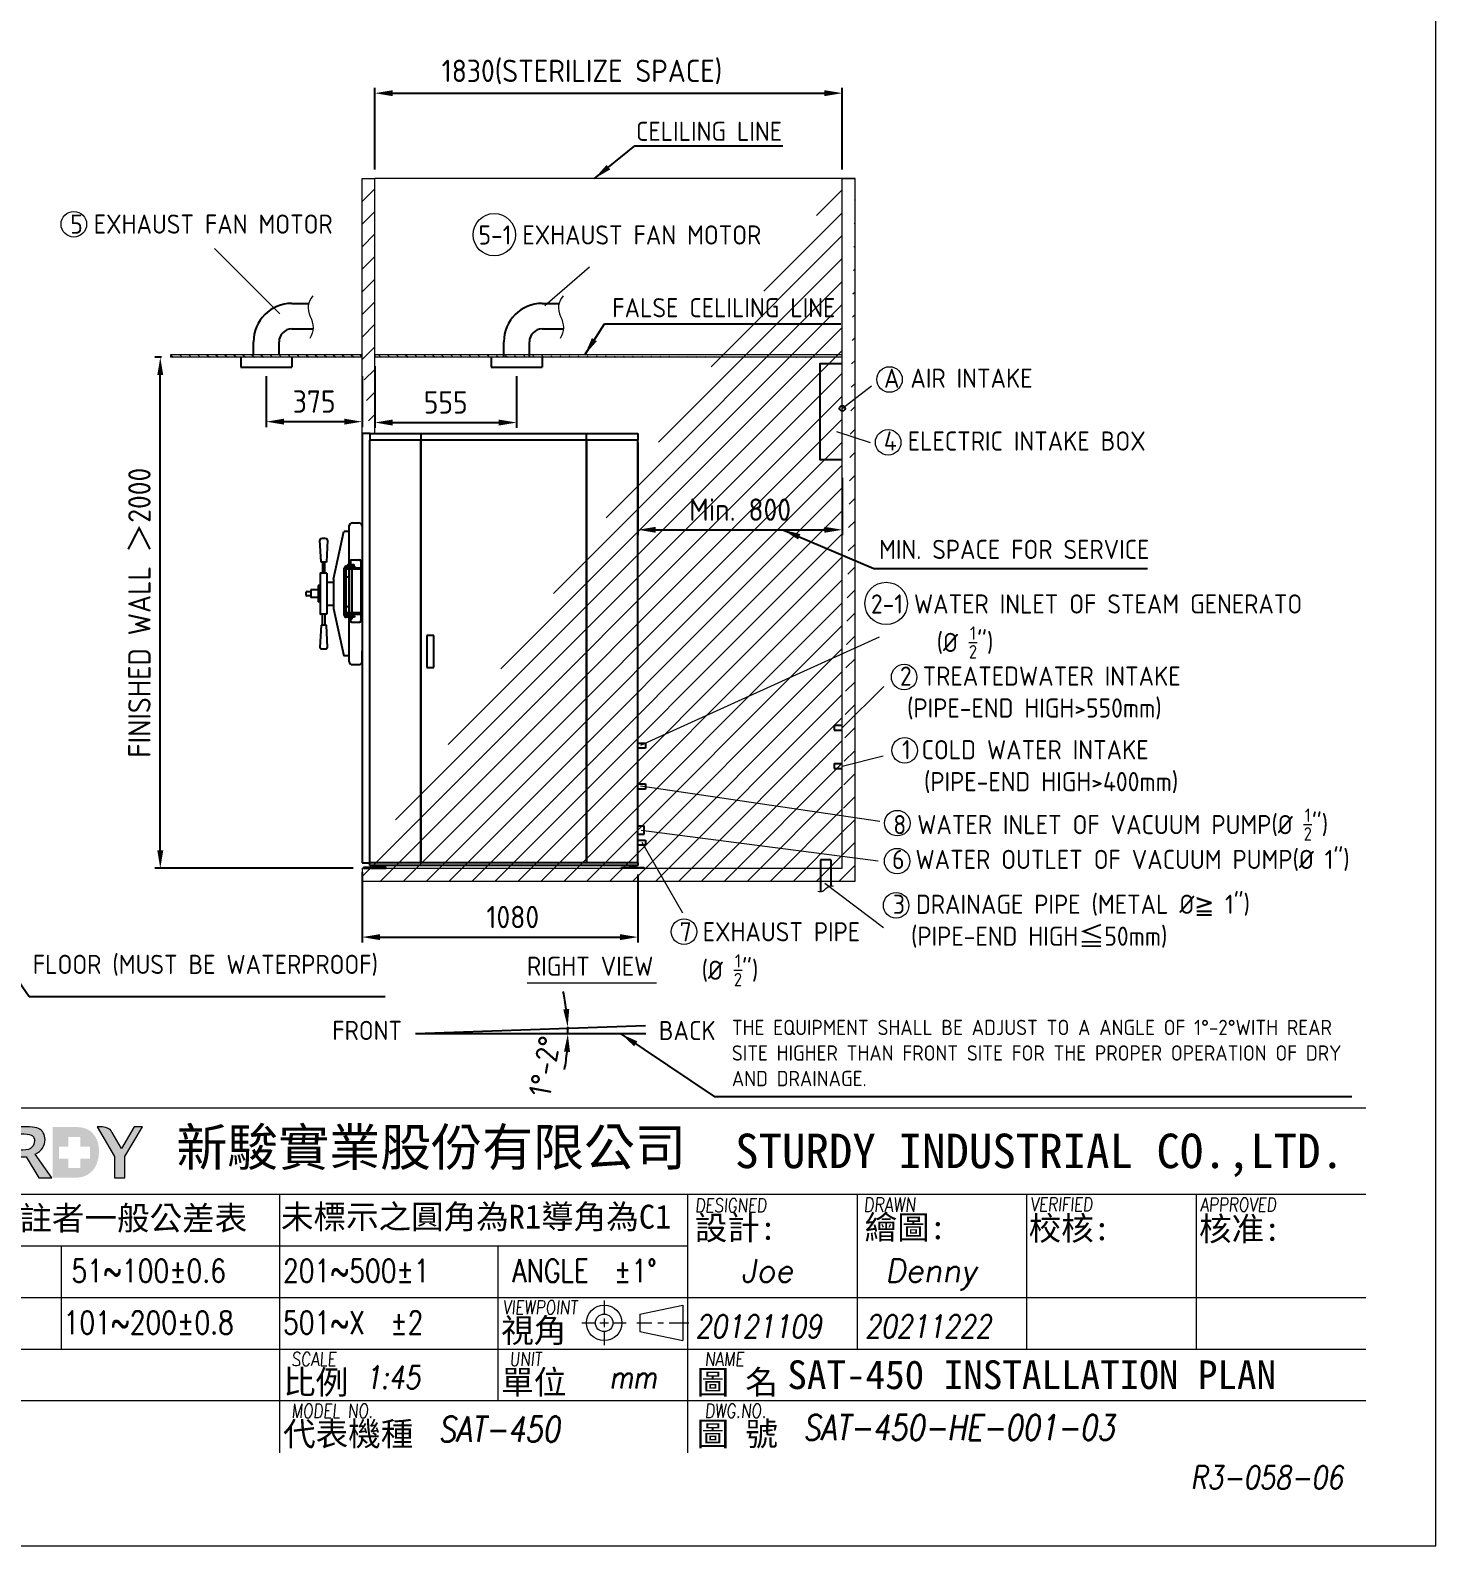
# Model space of a CAD drawing. Header units: millimetres. Extents: x -406921 to 28650, y -22195 to 19200.
# Drawn here: x 23148 to 28650, y 60 to 5991 of the extents above; entities that cross this region are included whole.
import ezdxf

# ---------------------------------------------------------------- set-up
doc = ezdxf.new("R2010")
doc.units = ezdxf.units.MM
doc.header["$MEASUREMENT"] = 0
doc.linetypes.add('HIDDEN', pattern=[9.525, 6.35, -3.175])
doc.layers.get('0').update_dxf_attribs({"lineweight": 25})
for name, color, linetype, lineweight in [('D', 3, 'Continuous', 13), ('F', 7, 'Continuous', 15), ('H', 2, 'HIDDEN', 15), ('S', 4, 'Continuous', 15), ('T', 4, 'Continuous', 15)]:
    doc.layers.add(name, color=color, linetype=linetype, lineweight=lineweight)
doc.styles.get("Standard").update_dxf_attribs({"font": 'KAIU.TTF'})
doc.styles.add('STU25', font='isocp2.shx')
doc.styles.add('Text', font='romans.shx', dxfattribs={"width": 0.8, "oblique": 10})
doc.dimstyles.new('STU25', dxfattribs={"dimscale": 35, "dimtxt": 2.5, "dimasz": 2, "dimexe": 0.6, "dimexo": 1, "dimgap": 1, "dimtad": 1, "dimdsep": 46, "dimtxsty": 'STU25', "dimcen": 2, "dimazin": 2, "dimtfac": 1, "dimtmove": 0, "dimatfit": 3, "dimfxl": 0, "dimtolj": 1, "dimtzin": 0, "dimarcsym": 0})
doc.dimstyles.new('STU25$7', dxfattribs={"dimscale": 35, "dimtxt": 2.5, "dimasz": 2, "dimexe": 1.25, "dimexo": 0.625, "dimgap": 1, "dimtad": 0, "dimdec": 4, "dimdsep": 46, "dimtxsty": 'STU25', "dimcen": 2.5, "dimazin": 2, "dimtfac": 1, "dimtdec": 4, "dimtmove": 0, "dimatfit": 3, "dimfxl": 0, "dimtolj": 1, "dimtzin": 0, "dimarcsym": 0})
pattern_1 = [(135, (239086.232, 23031.159), (-17.6776695, -17.6776695), [])]

# ---------------------------------------------------------------- blocks, each defined once
blk = doc.blocks.new('*D1')
at = {"layer": 'D', "color": 0, "linetype": 'Continuous', "lineweight": -2}
for p, q in [((24496.6, 4676.3), (24496.6, 4434.8)), ((25051.6, 4637.2), (25051.6, 4434.8)), ((24566.6, 4455.8), (24981.6, 4455.8))]:
    blk.add_line(p, q, dxfattribs=at)
at = {"layer": 'D', "color": 0}
for points in [[(24566.6, 4467.5), (24566.6, 4444.1), (24496.6, 4455.8)], [(24981.6, 4444.1), (24981.6, 4467.5), (25051.6, 4455.8)]]:
    blk.add_solid(points, dxfattribs=at)
at = {"layer": 'Defpoints', "color": 0}
for p in [(24496.6, 4711.3), (25051.6, 4672.2), (25051.6, 4455.8)]:
    blk.add_point(p, dxfattribs=at)
at = {"layer": 'D', "color": 0, "insert": (24774.1, 4534.6), "char_height": 87.5, "attachment_point": 5, "style": 'STU25'}
blk.add_mtext('\\A1;555', dxfattribs=at)
blk = doc.blocks.new('*D3')
at = {"layer": 'D', "color": 0, "lineweight": -2}
for p, q in [((23661.6, 4711.3), (23635.7, 4711.3)), ((23656.7, 2781.3), (23656.7, 4641.3)), ((24411.6, 2711.3), (23635.7, 2711.3))]:
    blk.add_line(p, q, dxfattribs=at)
at = {"layer": 'D', "color": 0}
for points in [[(23668.3, 4641.3), (23645, 4641.3), (23656.7, 4711.3)], [(23645, 2781.3), (23668.3, 2781.3), (23656.7, 2711.3)]]:
    blk.add_solid(points, dxfattribs=at)
at = {"layer": 'Defpoints', "color": 0}
for p in [(23656.7, 4711.3), (23696.6, 4711.3), (24446.6, 2711.3)]:
    blk.add_point(p, dxfattribs=at)
at = {"layer": 'D', "color": 0, "insert": (23575.7, 3711.3), "char_height": 87.5, "attachment_point": 5, "rotation": 90, "style": 'STU25'}
blk.add_mtext('\\A1;FINISHED WALL {\\f新細明體|b0|i0|c136|p16;＞}2000', dxfattribs=at)
blk = doc.blocks.new('*D7')
at = {"layer": 'D', "color": 0, "lineweight": -2}
for p, q in [((25526.6, 4377.3), (25526.6, 4015.1)), ((26326.6, 4239.8), (26326.6, 4015.1)), ((25596.6, 4036.1), (26256.6, 4036.1))]:
    blk.add_line(p, q, dxfattribs=at)
at = {"layer": 'D', "color": 0}
for points in [[(25596.6, 4047.8), (25596.6, 4024.4), (25526.6, 4036.1)], [(26256.6, 4024.4), (26256.6, 4047.8), (26326.6, 4036.1)]]:
    blk.add_solid(points, dxfattribs=at)
at = {"layer": 'Defpoints', "color": 0}
for p in [(25526.6, 4412.3), (26326.6, 4274.8), (26326.6, 4036.1)]:
    blk.add_point(p, dxfattribs=at)
at = {"layer": 'D', "color": 0, "insert": (25926.6, 4114.9), "char_height": 87.5, "attachment_point": 5, "style": 'STU25'}
blk.add_mtext('\\A1;{\\Fisocp2.shx;Min. 800}', dxfattribs=at)
blk = doc.blocks.new('*D8')
at = {"layer": 'D', "color": 0, "lineweight": -2}
for p, q in [((24496.6, 5446.3), (24496.6, 5766)), ((26326.6, 5446.3), (26326.6, 5766)), ((24566.6, 5745), (26256.6, 5745))]:
    blk.add_line(p, q, dxfattribs=at)
at = {"layer": 'D', "color": 0}
for points in [[(24566.6, 5756.7), (24566.6, 5733.3), (24496.6, 5745)], [(26256.6, 5733.3), (26256.6, 5756.7), (26326.6, 5745)]]:
    blk.add_solid(points, dxfattribs=at)
at = {"layer": 'Defpoints', "color": 0}
for p in [(26326.6, 5745), (24496.6, 5411.3), (26326.6, 5411.3)]:
    blk.add_point(p, dxfattribs=at)
at = {"layer": 'D', "color": 0, "insert": (25307.3, 5828.1), "char_height": 87.5, "attachment_point": 5, "style": 'STU25'}
blk.add_mtext('\\A1;1830(STERILIZE SPACE)', dxfattribs=at)
blk = doc.blocks.new('*D11')
at = {"layer": 'D', "color": 0, "lineweight": -2}
for p, q in [((24446.6, 2696.3), (24446.6, 2420.7)), ((25526.6, 2687.3), (25526.6, 2420.7)), ((24516.6, 2441.7), (25456.6, 2441.7))]:
    blk.add_line(p, q, dxfattribs=at)
at = {"layer": 'D', "color": 0}
for points in [[(24516.6, 2453.3), (24516.6, 2430), (24446.6, 2441.7)], [(25456.6, 2430), (25456.6, 2453.3), (25526.6, 2441.7)]]:
    blk.add_solid(points, dxfattribs=at)
at = {"layer": 'Defpoints', "color": 0}
for p in [(24446.6, 2731.3), (25526.6, 2722.3), (25526.6, 2441.7)]:
    blk.add_point(p, dxfattribs=at)
at = {"layer": 'D', "color": 0, "insert": (25036.6, 2520.4), "char_height": 87.5, "attachment_point": 5, "style": 'STU25'}
blk.add_mtext('\\A1;1080', dxfattribs=at)
blk = doc.blocks.new('*D14')
at = {"layer": 'D', "color": 0, "linetype": 'Continuous', "lineweight": -2}
for p, q in [((24071.6, 4637.2), (24071.6, 4438.3)), ((24446.6, 4637.2), (24446.6, 4438.3)), ((24141.6, 4459.3), (24376.6, 4459.3))]:
    blk.add_line(p, q, dxfattribs=at)
at = {"layer": 'D', "color": 0}
for points in [[(24141.6, 4471), (24141.6, 4447.6), (24071.6, 4459.3)], [(24376.6, 4447.6), (24376.6, 4471), (24446.6, 4459.3)]]:
    blk.add_solid(points, dxfattribs=at)
at = {"layer": 'Defpoints', "color": 0}
for p in [(24071.6, 4672.2), (24446.6, 4672.2), (24446.6, 4459.3)]:
    blk.add_point(p, dxfattribs=at)
at = {"layer": 'D', "color": 0, "insert": (24259.1, 4538), "char_height": 87.5, "attachment_point": 5, "style": 'STU25'}
blk.add_mtext('\\A1;375', dxfattribs=at)
blk = doc.blocks.new('*D18')
at = {"layer": 'D', "color": 0, "linetype": 'Continuous', "lineweight": -2}
for start, end in [(7.18063, 12.36126), (0, 2), (349.63874, 354.81937)]:
    blk.add_arc((24477.7, 2062.9), 774.4, start, end, dxfattribs=at)
at = {"layer": 'D', "color": 0}
for points in [[(25234.4, 2158.8), (25257.6, 2160.6), (25251.6, 2089.9)], [(25260.6, 1992.4), (25237.3, 1993.5), (25252.1, 2062.9)]]:
    blk.add_solid(points, dxfattribs=at)
at = {"layer": 'Defpoints', "color": 0}
for p in [(25251.9, 2080.9), (25378.1, 2094.3), (24477.7, 2062.9), (24477.7, 2062.9), (25378.7, 2062.9)]:
    blk.add_point(p, dxfattribs=at)
at = {"layer": 'D', "color": 0, "insert": (25161.7, 1936.4), "char_height": 87.5, "attachment_point": 5, "rotation": 79.52599, "style": 'STU25'}
blk.add_mtext('1%%D-2%%D', dxfattribs=at)
blk = doc.blocks.new('新駿LOGO')
at = {"layer": 'F'}
h = blk.add_hatch(color=256, dxfattribs=at)
edge = h.paths.add_edge_path()
edge.add_spline(control_points=[(-518.54, -443.62), (-518.54, -443.62), (-518.54, -439.2), (-518.54, -439.2), (-518.54, -439.2), (-516.88, -439.2), (-516.88, -439.2), (-516.55, -439.2), (-516.29, -439.25), (-516.11, -439.33), (-515.93, -439.41), (-515.79, -439.54), (-515.69, -439.72), (-515.59, -439.89), (-515.54, -440.08), (-515.54, -440.3), (-515.54, -440.56), (-515.61, -440.8), (-515.76, -441.03), (-515.91, -441.26), (-516.12, -441.44), (-516.39, -441.56), (-516.39, -441.56), (-514.95, -443.62), (-514.95, -443.62), (-514.95, -443.62), (-516.07, -443.62), (-516.07, -443.62), (-516.07, -443.62), (-517.17, -441.81), (-517.17, -441.81), (-517.17, -441.81), (-517.67, -441.81), (-517.67, -441.81), (-517.67, -441.81), (-517.67, -443.62), (-517.67, -443.62), (-517.67, -443.62), (-518.54, -443.62), (-518.54, -443.62)], knot_values=[0, 0, 0, 0, 1, 1, 1, 2, 2, 2, 3, 3, 3, 4, 4, 4, 5, 5, 5, 6, 6, 6, 7, 7, 7, 8, 8, 8, 9, 9, 9, 10, 10, 10, 11, 11, 11, 12, 12, 12, 13, 13, 13, 13], degree=3, periodic=1)
edge = h.paths.add_edge_path(flags=16)
edge.add_spline(control_points=[(-517.67, -441.21), (-517.67, -441.21), (-517.46, -441.21), (-517.46, -441.21), (-517.08, -441.21), (-516.82, -441.13), (-516.68, -440.96), (-516.53, -440.8), (-516.46, -440.61), (-516.46, -440.4), (-516.46, -440.22), (-516.52, -440.08), (-516.63, -439.97), (-516.75, -439.86), (-516.99, -439.81), (-517.35, -439.81), (-517.35, -439.81), (-517.67, -439.81), (-517.67, -439.81), (-517.67, -439.81), (-517.67, -441.21), (-517.67, -441.21)], knot_values=[0, 0, 0, 0, 1, 1, 1, 2, 2, 2, 3, 3, 3, 4, 4, 4, 5, 5, 5, 6, 6, 6, 7, 7, 7, 7], degree=3, periodic=1)
h = blk.add_hatch(color=256, dxfattribs=at)
edge = h.paths.add_edge_path()
edge.add_spline(control_points=[(-514.87, -443.62), (-514.87, -443.62), (-513.05, -443.62), (-513.05, -443.62)], knot_values=[-9, -9, -9, -9, -8, -8, -8, -8], degree=3, periodic=0)
edge.add_spline(control_points=[(-513.05, -443.62), (-512.51, -443.62), (-512.09, -443.52), (-511.79, -443.32)], knot_values=[-8, -8, -8, -8, -7, -7, -7, -7], degree=3, periodic=0)
edge.add_spline(control_points=[(-511.79, -443.32), (-511.48, -443.12), (-511.25, -442.85), (-511.09, -442.5)], knot_values=[-7, -7, -7, -7, -6, -6, -6, -6], degree=3, periodic=0)
edge.add_spline(control_points=[(-511.09, -442.5), (-510.93, -442.15), (-510.85, -441.76), (-510.85, -441.32)], knot_values=[-6, -6, -6, -6, -5, -5, -5, -5], degree=3, periodic=0)
edge.add_spline(control_points=[(-510.85, -441.32), (-510.85, -440.87), (-510.93, -440.49), (-511.1, -440.17)], knot_values=[-5, -5, -5, -5, -4, -4, -4, -4], degree=3, periodic=0)
edge.add_spline(control_points=[(-511.1, -440.17), (-511.27, -439.85), (-511.49, -439.61), (-511.78, -439.45)], knot_values=[-4, -4, -4, -4, -3, -3, -3, -3], degree=3, periodic=0)
edge.add_spline(control_points=[(-511.78, -439.45), (-512.06, -439.29), (-512.46, -439.2), (-512.97, -439.2)], knot_values=[-3, -3, -3, -3, -2, -2, -2, -2], degree=3, periodic=0)
edge.add_spline(control_points=[(-512.97, -439.2), (-512.97, -439.2), (-514.87, -439.2), (-514.87, -439.2)], knot_values=[-2, -2, -2, -2, -1, -1, -1, -1], degree=3, periodic=0)
edge.add_spline(control_points=[(-514.87, -439.2), (-514.87, -439.2), (-514.87, -443.62), (-514.87, -443.62)], knot_values=[-1, -1, -1, -1, 0, 0, 0, 0], degree=3, periodic=0)
h.paths.add_polyline_path([(-514.34, -441.95), (-514.34, -440.92), (-513.51, -440.92), (-513.51, -440.07), (-512.48, -440.07), (-512.48, -440.92), (-511.64, -440.92), (-511.64, -441.95), (-512.48, -441.95), (-512.48, -442.77), (-513.51, -442.77), (-513.51, -441.95)], flags=16)
h = blk.add_hatch(color=256, dxfattribs=at)
edge = h.paths.add_edge_path()
edge.add_spline(control_points=[(-509.51, -443.62), (-509.51, -443.62), (-509.51, -441.77), (-509.51, -441.77), (-509.51, -441.77), (-511, -439.2), (-511, -439.2), (-511, -439.2), (-510.64, -439.2), (-510.64, -439.2), (-510.64, -439.2), (-510.3, -439.19), (-510.04, -439.32), (-509.79, -439.45), (-509.71, -439.68), (-509.71, -439.68), (-509.71, -439.68), (-508.9, -441.07), (-508.9, -441.07), (-508.9, -441.07), (-507.78, -439.2), (-507.78, -439.2), (-507.78, -439.2), (-507.05, -439.2), (-507.05, -439.2), (-507.05, -439.2), (-508.59, -441.77), (-508.59, -441.77), (-508.59, -441.77), (-508.59, -443.62), (-508.59, -443.62), (-508.59, -443.62), (-509.51, -443.62), (-509.51, -443.62)], knot_values=[0, 0, 0, 0, 1, 1, 1, 2, 2, 2, 3, 3, 3, 4, 4, 4, 5, 5, 5, 6, 6, 6, 7, 7, 7, 8, 8, 8, 9, 9, 9, 10, 10, 10, 11, 11, 11, 11], degree=3, periodic=1)
at = {"layer": 'F', "lineweight": 0}
for points, knots in [([(-518.54, -443.62), (-518.54, -443.62), (-518.54, -439.2), (-518.54, -439.2), (-518.54, -439.2), (-516.88, -439.2), (-516.88, -439.2), (-516.55, -439.2), (-516.29, -439.25), (-516.11, -439.33), (-515.93, -439.41), (-515.79, -439.54), (-515.69, -439.72), (-515.59, -439.89), (-515.54, -440.08), (-515.54, -440.3), (-515.54, -440.56), (-515.61, -440.8), (-515.76, -441.03), (-515.91, -441.26), (-516.12, -441.44), (-516.39, -441.56), (-516.39, -441.56), (-514.95, -443.62), (-514.95, -443.62), (-514.95, -443.62), (-516.07, -443.62), (-516.07, -443.62), (-516.07, -443.62), (-517.17, -441.81), (-517.17, -441.81), (-517.17, -441.81), (-517.67, -441.81), (-517.67, -441.81), (-517.67, -441.81), (-517.67, -443.62), (-517.67, -443.62), (-517.67, -443.62), (-518.54, -443.62), (-518.54, -443.62)], [0, 0, 0, 0, 1, 1, 1, 2, 2, 2, 3, 3, 3, 4, 4, 4, 5, 5, 5, 6, 6, 6, 7, 7, 7, 8, 8, 8, 9, 9, 9, 10, 10, 10, 11, 11, 11, 12, 12, 12, 13, 13, 13, 13]), ([(-517.67, -441.21), (-517.67, -441.21), (-517.46, -441.21), (-517.46, -441.21), (-517.08, -441.21), (-516.82, -441.13), (-516.68, -440.96), (-516.53, -440.8), (-516.46, -440.61), (-516.46, -440.4), (-516.46, -440.22), (-516.52, -440.08), (-516.63, -439.97), (-516.75, -439.86), (-516.99, -439.81), (-517.35, -439.81), (-517.35, -439.81), (-517.67, -439.81), (-517.67, -439.81), (-517.67, -439.81), (-517.67, -441.21), (-517.67, -441.21)], [0, 0, 0, 0, 1, 1, 1, 2, 2, 2, 3, 3, 3, 4, 4, 4, 5, 5, 5, 6, 6, 6, 7, 7, 7, 7]), ([(-509.51, -443.62), (-509.51, -443.62), (-509.51, -441.77), (-509.51, -441.77), (-509.51, -441.77), (-511, -439.2), (-511, -439.2), (-511, -439.2), (-510.64, -439.2), (-510.64, -439.2), (-510.64, -439.2), (-510.3, -439.19), (-510.04, -439.32), (-509.79, -439.45), (-509.71, -439.68), (-509.71, -439.68), (-509.71, -439.68), (-508.9, -441.07), (-508.9, -441.07), (-508.9, -441.07), (-507.78, -439.2), (-507.78, -439.2), (-507.78, -439.2), (-507.05, -439.2), (-507.05, -439.2), (-507.05, -439.2), (-508.59, -441.77), (-508.59, -441.77), (-508.59, -441.77), (-508.59, -443.62), (-508.59, -443.62), (-508.59, -443.62), (-509.51, -443.62), (-509.51, -443.62)], [0, 0, 0, 0, 1, 1, 1, 2, 2, 2, 3, 3, 3, 4, 4, 4, 5, 5, 5, 6, 6, 6, 7, 7, 7, 8, 8, 8, 9, 9, 9, 10, 10, 10, 11, 11, 11, 11])]:
    blk.add_open_spline(points, degree=3, knots=knots, dxfattribs=at)
at = {"attachment_point": 1, "style": 'STU25'}
for s, insert, char_height in [('{\\f標楷體|b0|i0|c136|p65;新駿實業股份有限公司}', (-504.12, -439.33), 3.25), ('{\\f標楷體|b0|i0|c136|p65;STURDY\\H0.9667x; \\H1.034x;INDUSTRIAL CO.,LTD.}', (-455.51, -439.78), 3)]:
    blk.add_mtext(s, dxfattribs=dict(at, insert=insert, char_height=char_height))
blk = doc.blocks.new('H421')
at = {"layer": 'F', "color": 7}
for p, q in [((155.91, 38.09), (286.91, 38.09)), ((211.36, 38.09), (286.91, 38.09)), ((155.91, 30.59), (286.91, 30.59)), ((192.41, 30.59), (192.41, 17.09)), ((242.66, 30.59), (242.66, 17.09)), ((257.41, 30.59), (257.41, 17.09)), ((272.16, 30.59), (272.16, 17.09)), ((155.91, 26.09), (227.91, 26.09)), ((173.41, 26.09), (173.41, 17.09)), ((211.41, 26.09), (211.41, 17.09)), ((155.91, 21.59), (286.91, 21.59)), ((214.91, 21.59), (286.91, 21.59)), ((227.91, 21.59), (286.91, 21.59)), ((155.91, 17.09), (286.91, 17.09)), ((211.41, 17.09), (211.41, 12.59)), ((227.91, 17.09), (227.91, 8.09)), ((286.91, 12.59), (155.91, 12.59))]:
    blk.add_line(p, q, dxfattribs=at)
at = {"layer": 'F'}
for p, q in [((227.91, 30.59), (227.91, 17.09)), ((192.41, 17.09), (192.41, 8.09))]:
    blk.add_line(p, q, dxfattribs=at)
at = {"layer": 'F', "color": 0}
for p, q in [((220.66, 21.32), (220.66, 20.14)), ((223.77, 20.14), (227.5, 20.92)), ((223.77, 20.14), (223.77, 18.62)), ((227.5, 20.92), (227.5, 17.84)), ((218.72, 19.38), (219.89, 19.38)), ((220.27, 19.38), (221.04, 19.38)), ((220.66, 19.77), (220.66, 19)), ((220.66, 18.62), (220.66, 17.45)), ((221.42, 19.38), (222.57, 19.38)), ((223.49, 19.38), (224.81, 19.38)), ((223.77, 18.62), (227.5, 17.84)), ((225.34, 19.38), (225.81, 19.38)), ((226.31, 19.38), (228.03, 19.38))]:
    blk.add_line(p, q, dxfattribs=at)
for radius in [1.54, 0.762]:
    blk.add_circle((220.66, 19.38), radius, dxfattribs=at)
blk.add_blockref('新駿LOGO', (687.56, 475.62))
at = {"layer": 'F', "lineweight": -3}
for s, height, p in [('未標註者一般公差表', 2.076, (164.12, 27.45)), ('未標示之圓角為R1導角為C1', 2.0757, (192.54, 27.58)), ('繪圖:', 2.076, (243.32, 26.66)), ('設計:', 2.076, (228.54, 26.61)), ('校核:', 2.076, (257.59, 26.57)), ('核准:', 2.076, (272.41, 26.52)), ('視角', 2.076, (211.71, 17.69)), ('比例', 2.076, (192.73, 13.19)), ('單位', 2.076, (211.71, 13.19)), ('圖 名', 2.076, (228.7, 13.19)), ('代表機種', 2.076, (192.73, 8.69)), ('圖 號', 2.076, (228.7, 8.69))]:
    blk.add_text(s, height=height, dxfattribs=at).set_placement(p)
at = {"layer": 'F', "color": 1, "lineweight": 15, "style": 'Text', "oblique": 5, "width": 0.8}
for s, height, p in [('DESIGNED', 1.2, (228.57, 29.01)), ('DRAWN', 1.245, (243.23, 29.03)), ('VERIFIED', 1.2, (257.72, 29.09)), ('APPROVED', 1.2, (272.5, 29.06)), ('VIEWPOINT', 1.2, (211.83, 20.13)), ('SCALE', 1.2, (193.44, 15.63)), ('UNIT', 1.2, (212.42, 15.63)), ('NAME', 1.2, (229.41, 15.63)), ('MODEL NO.', 1.2, (193.44, 11.13)), ('DWG.NO.', 1.2, (229.41, 11.13))]:
    blk.add_text(s, height=height, dxfattribs=at).set_placement(p)
at = {"layer": 'F', "lineweight": 20, "style": 'Text', "width": 0.8}
for s, p in [('51~100±0.6', (174.32, 22.91)), ('201~500±1', (192.72, 22.91)), ('ANGLE  ±1%%D', (212.68, 22.91)), ('101~200±0.8', (173.63, 18.41)), ('501~X  ±2', (192.72, 18.41))]:
    blk.add_text(s, height=2, dxfattribs=at).set_placement(p)

msp = doc.modelspace()

# ---------------------------------------------------------------- hatches: boundary and pattern name
at = {"layer": 'H', "ltscale": 5}
h = msp.add_hatch(dxfattribs=at)
h.set_pattern_fill('ANSI31', color=256, scale=20, style=0)
h.set_pattern_definition([(45, (255659.96, 22227.6), (-44.90128, 44.90128), [])])
h.paths.add_polyline_path([(26326.589, 5411.307), (26376.589, 5411.307)], flags=16)
h.paths.add_polyline_path([(26326.589, 5411.307), (26376.589, 5411.307)], flags=16)
h.paths.add_polyline_path([(26326.589, 5411.307), (26376.589, 5411.307)], flags=0)
h.paths.add_polyline_path([(26326.589, 5411.307), (26376.589, 5411.307)], flags=0)
h.paths.add_polyline_path([(26326.589, 5411.307), (26376.589, 5411.307)], flags=0)
h.paths.add_polyline_path([(26326.589, 5411.307), (26376.589, 5411.307)], flags=0)
h.paths.add_polyline_path([(26326.589, 5411.307), (26376.589, 5411.307)], flags=0)
h.paths.add_polyline_path([(26326.589, 5411.307), (26376.589, 5411.307)], flags=0)
h.paths.add_polyline_path([(26326.589, 5411.307), (26376.589, 5411.307)], flags=0)
h.paths.add_polyline_path([(26326.589, 5411.307), (26376.589, 5411.307)], flags=0)
h.paths.add_polyline_path([(26326.589, 5411.307), (26376.589, 5411.307)], flags=0)
h.paths.add_polyline_path([(26326.589, 5411.307), (26376.589, 5411.307)], flags=0)
h.paths.add_polyline_path([(26326.589, 5411.307), (26376.589, 5411.307)], flags=0)
h.paths.add_polyline_path([(26326.589, 5411.307), (26376.589, 5411.307)], flags=0)
h.paths.add_polyline_path([(26326.589, 5411.307), (26376.589, 5411.307)], flags=0)
h.paths.add_polyline_path([(26326.589, 5411.307), (26376.589, 5411.307)], flags=0)
h.paths.add_polyline_path([(26326.589, 5411.307), (26376.589, 5411.307)], flags=0)
h.paths.add_polyline_path([(26326.589, 5411.307), (26376.589, 5411.307)], flags=0)
h.paths.add_polyline_path([(26326.589, 5411.307), (26376.589, 5411.307)], flags=0)
h.paths.add_polyline_path([(26326.589, 5411.307), (26376.589, 5411.307)], flags=0)
h.paths.add_polyline_path([(26326.589, 5411.307), (26376.589, 5411.307)], flags=0)
h.paths.add_polyline_path([(26326.589, 5411.307), (26376.589, 5411.307)], flags=0)
h.paths.add_polyline_path([(26326.589, 5411.307), (26376.589, 5411.307)], flags=0)
h.paths.add_polyline_path([(26326.589, 5411.307), (26376.589, 5411.307)], flags=0)
h.paths.add_polyline_path([(26326.589, 5411.307), (26376.589, 5411.307)], flags=0)
h.paths.add_polyline_path([(26326.589, 5411.307), (26376.589, 5411.307)], flags=0)
h.paths.add_polyline_path([(26326.589, 5411.307), (26376.589, 5411.307)], flags=0)
h.paths.add_polyline_path([(26326.589, 5411.307), (26376.589, 5411.307)], flags=0)
edge = h.paths.add_edge_path()
edge.add_line((26376.589, 2661.307), (26376.589, 5411.307))
edge.add_line((26326.589, 2711.307), (26326.589, 5411.307))
edge.add_line((24446.589, 2661.307), (26376.589, 2661.307))
edge.add_line((24446.589, 2711.307), (26326.589, 2711.307))
edge.add_line((24446.589, 2711.307), (24446.589, 2661.307))
h = msp.add_hatch(dxfattribs=at)
h.set_pattern_fill('ANSI31', color=256, scale=500, style=0)
h.set_pattern_definition([(45, (239086.23, 23031.16), (-44.194174, 44.194174), [])])
h.paths.add_polyline_path([(24446.589, 5411.307), (24496.589, 5411.307), (24496.589, 4412.307), (24446.589, 4412.307)])
h.paths.add_polyline_path([(24446.589, 5411.307), (24496.589, 5411.307)], flags=16)
h.paths.add_polyline_path([(24446.589, 5411.307), (24496.589, 5411.307)], flags=16)
h.paths.add_polyline_path([(24446.589, 5411.307), (24496.589, 5411.307)], flags=0)
h.paths.add_polyline_path([(24446.589, 5411.307), (24496.589, 5411.307)], flags=0)
edge = h.paths.add_edge_path(flags=16)
edge.add_line((24446.589, 4412.307), (24476.589, 4412.307))
edge.add_line((24446.589, 4711.307), (24446.589, 4721.307))
at = {"layer": 'H'}
h = msp.add_hatch(dxfattribs=at)
h.set_pattern_fill('ANSI31', color=256, scale=200, angle=90, style=0)
h.set_pattern_definition(pattern_1)
h.paths.add_polyline_path([(24446.589, 4721.307), (23696.589, 4721.307), (23696.589, 4711.307), (24446.589, 4711.307)])
h = msp.add_hatch(dxfattribs=at)
h.set_pattern_fill('ANSI31', color=256, scale=200, angle=90, style=0)
h.set_pattern_definition(pattern_1)
h.paths.add_polyline_path([(26326.589, 4710.692), (26326.589, 4721.307)])
h.paths.add_polyline_path([(26326.589, 4710.692), (26326.589, 4721.307)], flags=16)
h.paths.add_polyline_path([(26326.589, 4710.692), (26326.589, 4721.307)], flags=0)
h.paths.add_polyline_path([(26326.589, 4710.692), (26326.589, 4721.307)], flags=0)
h.paths.add_polyline_path([(26326.589, 4710.692), (26326.589, 4721.307)], flags=0)
h.paths.add_polyline_path([(26326.589, 4710.692), (26326.589, 4721.307)], flags=0)
h.paths.add_polyline_path([(26326.589, 4710.692), (26326.589, 4721.307)], flags=0)
h.paths.add_polyline_path([(26326.589, 4710.692), (26326.589, 4721.307)], flags=0)
h.paths.add_polyline_path([(26326.589, 4710.692), (26326.589, 4721.307)], flags=0)
h.paths.add_polyline_path([(26326.589, 4710.692), (26326.589, 4721.307)], flags=0)
edge = h.paths.add_edge_path()
edge.add_line((26326.589, 4721.307), (24496.589, 4721.307))
edge.add_line((26326.589, 4711.307), (24496.589, 4711.307))
edge.add_line((24496.589, 4721.307), (24496.589, 4711.307))

# ---------------------------------------------------------------- linework, layer by layer
at = {"linetype": 'Continuous'}
for p, q in [((24171.589, 4922.055), (24237.509, 4922.055)), ((25151.589, 4922.055), (25217.509, 4922.055)), ((24171.589, 4822.055), (24254.883, 4822.055)), ((25151.589, 4822.055), (25234.883, 4822.055)), ((24021.589, 4721.307), (24021.589, 4772.055)), ((24121.589, 4721.307), (24121.589, 4772.055)), ((25001.589, 4711.307), (25001.589, 4772.055)), ((25101.589, 4711.307), (25101.589, 4772.055)), ((23971.589, 4711.307), (23971.589, 4672.164)), ((24171.589, 4711.307), (24171.589, 4672.164)), ((24951.589, 4711.307), (24951.589, 4672.164)), ((25151.589, 4711.307), (25151.589, 4672.164)), ((23971.589, 4672.164), (24171.589, 4672.164)), ((24951.589, 4672.164), (25151.589, 4672.164)), ((24286.004, 3909.045), (24281.504, 3996.045)), ((24311.504, 3996.045), (24307.004, 3909.045)), ((24307.004, 3909.045), (24286.004, 3909.045)), ((24291.754, 3909.045), (24291.754, 3865.807)), ((24301.254, 3865.807), (24301.254, 3909.045)), ((24376.589, 3701.486), (24376.589, 3885.486)), ((24382.589, 3885.486), (24382.589, 3701.486)), ((24382.589, 3884.986), (24382.589, 3884.986)), ((24382.652, 3885.986), (24386.589, 3885.986)), ((24384.589, 3893.486), (24416.589, 3893.486)), ((24416.589, 3887.486), (24384.589, 3887.486)), ((24390.977, 3900.212), (24390.074, 3899.309)), ((24390.074, 3894.389), (24390.074, 3899.309)), ((24390.074, 3894.389), (24390.977, 3893.486)), ((24390.977, 3900.212), (24414.2, 3900.212)), ((24390.977, 3893.486), (24402.589, 3893.486)), ((24396.878, 3711.486), (24396.878, 3881.486)), ((24414.2, 3893.486), (24402.589, 3893.486)), ((24408.299, 3711.486), (24408.299, 3881.486)), ((24414.2, 3900.212), (24415.104, 3899.309)), ((24415.104, 3894.389), (24414.2, 3893.486)), ((24415.104, 3894.389), (24415.104, 3899.309)), ((24416.589, 3893.486), (24416.589, 3887.486)), ((24396.626, 3850.986), (24382.589, 3850.986)), ((24291.754, 3662.57), (24291.754, 3705.807)), ((24301.254, 3705.807), (24301.254, 3662.57)), ((24382.589, 3735.986), (24396.626, 3735.986)), ((24382.589, 3700.986), (24382.589, 3700.986)), ((24396.626, 3700.986), (24382.652, 3700.986)), ((24416.589, 3699.486), (24384.589, 3699.486)), ((24416.589, 3693.486), (24384.589, 3693.486)), ((24396.878, 3699.486), (24396.878, 3705.486)), ((24397.781, 3688.091), (24397.055, 3693.486)), ((24397.781, 3688.091), (24407.396, 3688.091)), ((24407.396, 3688.091), (24408.122, 3693.486)), ((24408.299, 3699.486), (24408.299, 3705.486)), ((24416.589, 3699.486), (24416.589, 3693.486)), ((24286.004, 3662.57), (24281.504, 3575.57)), ((24307.004, 3662.57), (24286.004, 3662.57)), ((24311.504, 3575.57), (24307.004, 3662.57)), ((26294.214, 3271.307), (26326.589, 3271.307)), ((26294.214, 3271.307), (26294.214, 3251.307)), ((26294.214, 3251.307), (26326.589, 3251.307)), ((26294.214, 3121.307), (26294.214, 3101.307)), ((26294.214, 3121.307), (26326.589, 3121.307)), ((26294.214, 3101.307), (26326.589, 3101.307)), ((26281.589, 2743.682), (26241.589, 2743.682)), ((26241.589, 2743.682), (26241.589, 2620.425)), ((26281.589, 2743.682), (26281.589, 2642.258)), ((24452.089, 2714.307), (24452.089, 2711.307)), ((24541.089, 2714.307), (24452.089, 2714.307)), ((24452.089, 2711.307), (24541.089, 2711.307)), ((24483.3, 2714.307), (24486.196, 2717.204)), ((24506.981, 2722.307), (24486.196, 2722.307)), ((24486.196, 2722.307), (24486.196, 2714.307)), ((24491.392, 2722.307), (24491.392, 2714.307)), ((24496.785, 2722.307), (24496.785, 2714.307)), ((24506.981, 2714.307), (24506.981, 2722.307)), ((24509.877, 2714.307), (24506.981, 2717.204)), ((24541.089, 2711.307), (24541.089, 2714.307)), ((25462.089, 2711.307), (25462.089, 2714.307)), ((25462.089, 2714.307), (25551.089, 2714.307)), ((25551.089, 2711.307), (25462.089, 2711.307)), ((25493.3, 2714.307), (25496.196, 2717.204)), ((25496.196, 2714.307), (25496.196, 2722.307)), ((25496.196, 2722.307), (25516.981, 2722.307)), ((25506.392, 2722.307), (25506.392, 2714.307)), ((25511.785, 2722.307), (25511.785, 2714.307)), ((25516.981, 2722.307), (25516.981, 2714.307)), ((25519.877, 2714.307), (25516.981, 2717.204)), ((25551.089, 2714.307), (25551.089, 2711.307)), ((24656.128, 2064.844), (25556.579, 2096.289)), ((24656.128, 2064.844), (25557.128, 2064.844))]:
    msp.add_line(p, q, dxfattribs=at)
for p, q in [((24476.589, 4412.307), (24446.589, 4412.307)), ((24446.589, 4412.307), (24446.589, 2732.307)), ((24476.589, 4412.307), (24476.589, 4387.307)), ((24476.589, 4412.307), (25526.589, 4412.307)), ((24677.339, 4387.307), (24677.339, 4412.307)), ((25325.839, 4387.307), (25325.839, 4412.307)), ((25526.589, 4412.307), (25526.589, 4387.307)), ((24476.589, 2732.307), (24476.589, 4387.307)), ((24676.589, 4387.307), (24476.589, 4387.307)), ((24676.589, 2732.307), (24676.589, 4387.307)), ((24676.589, 4387.307), (24678.089, 4387.307)), ((24678.089, 2732.307), (24678.089, 4387.307)), ((25325.089, 4387.307), (24678.089, 4387.307)), ((25325.089, 2732.307), (25325.089, 4387.307)), ((25325.089, 4387.307), (25326.589, 4387.307)), ((25326.589, 2732.307), (25326.589, 4387.307)), ((25526.589, 4387.307), (25326.589, 4387.307)), ((25526.589, 2732.307), (25526.589, 4387.307)), ((24396.626, 3900.212), (24396.626, 4052.256)), ((24408.589, 4063.307), (24434.589, 4063.307)), ((24446.589, 4051.307), (24446.589, 4010.807)), ((24334.589, 3843.307), (24375.418, 4029.257)), ((24375.418, 4029.257), (24376.589, 4029.257)), ((24396.626, 4029.257), (24376.589, 4029.257)), ((24446.589, 4030.807), (24446.589, 3540.807)), ((24406.589, 3918.695), (24436.589, 3918.695)), ((24282.254, 3863.307), (24282.254, 3708.307)), ((24308.254, 3865.807), (24284.754, 3865.807)), ((24308.254, 3865.807), (24308.254, 3705.807)), ((24386.589, 3887.486), (24441.589, 3887.486)), ((24386.589, 3881.486), (24386.589, 3887.486)), ((24441.589, 3881.486), (24386.589, 3881.486)), ((24396.626, 3711.486), (24396.626, 3881.486)), ((24401.589, 3913.695), (24401.589, 3900.212)), ((24441.589, 3913.695), (24441.589, 3679.277)), ((24441.589, 3887.486), (24441.589, 3881.486)), ((24245.754, 3800.807), (24245.754, 3770.807)), ((24274.254, 3800.807), (24245.754, 3800.807)), ((24274.254, 3817.557), (24274.254, 3754.057)), ((24282.354, 3817.557), (24274.254, 3817.557)), ((24282.254, 3817.557), (24282.254, 3754.057)), ((24308.254, 3830.807), (24334.589, 3830.807)), ((24334.589, 3843.307), (24334.589, 3728.307)), ((24227.754, 3792.307), (24229.754, 3794.307)), ((24227.754, 3779.307), (24227.754, 3792.307)), ((24227.754, 3779.307), (24229.754, 3777.307)), ((24229.754, 3794.307), (24245.754, 3794.307)), ((24245.754, 3777.307), (24229.754, 3777.307)), ((24274.254, 3770.807), (24245.754, 3770.807)), ((24282.254, 3754.057), (24274.254, 3754.057)), ((24308.254, 3740.807), (24334.589, 3740.807)), ((24308.254, 3705.807), (24284.754, 3705.807)), ((24334.589, 3728.307), (24375.418, 3542.357)), ((24386.589, 3711.486), (24386.589, 3705.486)), ((24441.589, 3711.486), (24386.589, 3711.486)), ((24386.589, 3705.486), (24441.589, 3705.486)), ((24396.626, 3699.486), (24396.626, 3705.486)), ((24396.626, 3519.358), (24396.626, 3693.486)), ((24401.589, 3688.091), (24401.589, 3679.277)), ((24441.589, 3705.486), (24441.589, 3711.486)), ((24406.589, 3674.277), (24436.589, 3674.277)), ((24700.089, 3622.307), (24700.089, 3497.307)), ((24727.089, 3622.307), (24700.089, 3622.307)), ((24727.089, 3497.307), (24727.089, 3622.307)), ((24446.589, 3520.307), (24446.589, 3560.807)), ((24396.626, 3542.357), (24375.418, 3542.357)), ((24408.589, 3508.307), (24434.589, 3508.307)), ((24700.089, 3497.307), (24727.089, 3497.307)), ((25526.589, 3201.307), (25556.589, 3201.307)), ((25556.589, 3181.307), (25526.589, 3181.307)), ((25556.589, 3201.307), (25556.589, 3181.307)), ((25526.589, 3041.307), (25556.589, 3041.307)), ((25556.589, 3041.307), (25556.589, 3021.307)), ((25556.589, 3021.307), (25526.589, 3021.307)), ((25526.589, 2877.307), (25551.589, 2877.307)), ((25551.589, 2845.307), (25551.589, 2877.307)), ((25526.589, 2845.307), (25551.589, 2845.307)), ((25526.589, 2821.307), (25556.589, 2821.307)), ((25556.589, 2801.307), (25526.589, 2801.307)), ((25556.589, 2821.307), (25556.589, 2801.307)), ((24446.589, 2732.307), (24476.589, 2732.307)), ((24676.589, 2732.307), (24476.589, 2732.307)), ((24476.589, 2722.307), (24476.589, 2732.307)), ((25325.089, 2732.307), (24678.089, 2732.307)), ((25526.589, 2732.307), (25326.589, 2732.307)), ((25526.589, 2732.307), (25526.589, 2722.307)), ((25526.589, 2722.307), (24476.589, 2722.307))]:
    msp.add_line(p, q)
msp.add_lwpolyline([(26326.589, 4685.177), (26239.003, 4685.177), (26239.003, 4311.307), (26326.589, 4311.307)], dxfattribs=at)
msp.add_circle((26326.589, 4511.307), 10.761)
for centre, radius, start, end in [((24171.589, 4772.055), 150, 90, 180), ((25151.589, 4772.055), 150, 90, 180), ((24171.589, 4772.055), 50, 90, 180), ((25151.589, 4772.055), 50, 90, 180), ((24286.511, 3996.045), 5.007, 101.3528854, 180), ((24296.504, 3946.272), 55.773, 78.6471146, 101.3528854), ((24306.498, 3996.045), 5.007, 354.0781277, 78.6471146), ((24384.589, 3885.486), 8, 90, 180), ((24384.589, 3885.486), 2, 90, 180), ((24384.589, 3701.486), 8, 180, 270), ((24384.589, 3701.486), 2, 180, 270), ((24286.511, 3575.57), 5.007, 180, 258.6471146), ((24296.504, 3625.342), 55.773, 258.6471146, 281.3528854), ((24306.498, 3575.57), 5.007, 281.3528854, 5.9218723)]:
    msp.add_arc(centre, radius, start, end, dxfattribs=at)
for centre, radius, start, end in [((24408.589, 4051.307), 12, 90, 180), ((24434.589, 4051.307), 12, 0, 90), ((24406.589, 3913.695), 5, 90, 180), ((24436.589, 3913.695), 5, 0, 90), ((24284.754, 3863.307), 2.5, 90, 180), ((24233.153, 3790.057), 5.442, 128.6476153, 141.3523847), ((24233.153, 3781.557), 5.442, 218.6476153, 231.3523847), ((24284.754, 3708.307), 2.5, 180, 270), ((24406.589, 3679.277), 5, 180, 270), ((24436.589, 3679.277), 5, 270, 0), ((24408.589, 3520.307), 12, 180, 270), ((24434.589, 3520.307), 12, 270, 0)]:
    msp.add_arc(centre, radius, start, end)
at = {"layer": 'D'}
for p, q in [((24124.3, 4881.472), (23868.811, 5136.757)), ((26326.589, 4511.307), (26440.668, 4599.641)), ((26304.156, 4420.989), (26435.869, 4377.668)), ((25538.024, 3193.584), (26472.319, 3616.547)), ((26326.589, 3261.307), (26489.084, 3423.158)), ((26326.589, 3111.307), (26486.207, 3150.807)), ((25536.364, 3033.221), (26473.179, 2894.962)), ((25539.39, 2860.58), (26467.296, 2739.985)), ((25541.831, 2813.024), (25700.909, 2537.412)), ((26258.058, 2652.478), (26487.584, 2479.778)), ((25093.195, 2263.006), (25599.396, 2263.006))]:
    msp.add_line(p, q, dxfattribs=at)
at = {"layer": 'D', "linetype": 'Continuous'}
msp.add_line((25161.939, 4914.104), (25336.607, 5064.805), dxfattribs=at)
at = {"layer": 'D'}
for centre, radius in [((23318.277, 5232.066), 50), ((24964.155, 5190.898), 82.93), ((26511.521, 4624.32), 50), ((26506.21, 4378.237), 50), ((26498.379, 3747.818), 82.93), ((26568.642, 3459.592), 50), ((26570.612, 3172.725), 50), ((26541.859, 2887.908), 50), ((26541.299, 2739.22), 50), ((26537.287, 2565.999), 50), ((25706.895, 2463.004), 50)]:
    msp.add_circle(centre, radius, dxfattribs=at)
for points in [[(24253.823, 4951.632), (24235.561, 4913.728), (24255.228, 4827.39), (24242.585, 4785.274)], [(25233.823, 4951.632), (25215.561, 4913.728), (25235.228, 4827.39), (25222.585, 4785.274)], [(26230.925, 2621.565), (26249.254, 2621.565), (26275.659, 2641.434), (26290.882, 2641.434)]]:
    msp.add_spline(points, degree=3, dxfattribs=at)
at = {"layer": 'F', "color": 6}
msp.add_lwpolyline([(15464.662, 9329.677), (15464.662, 59.677), (28649.662, 59.677), (28649.662, 9329.677)], close=True, dxfattribs=at)
msp.add_lwpolyline([(15464.662, 9329.677), (15464.662, 59.677), (28649.662, 59.677), (28649.662, 9329.677)], close=True, dxfattribs=at)
at = {"layer": 'H'}
for p, q in [((24496.589, 4721.307), (24496.589, 4711.307)), ((26326.589, 4710.692), (26326.589, 4721.307))]:
    msp.add_line(p, q, dxfattribs=at)
at = {"layer": 'S', "linetype": 'Continuous'}
for p, q in [((24446.589, 4412.307), (24446.589, 5411.307)), ((24446.589, 5411.307), (24496.589, 5411.307)), ((26326.589, 5411.307), (24496.589, 5411.307)), ((24496.589, 4412.307), (24496.589, 5411.307)), ((26326.589, 2711.307), (26326.589, 5411.307)), ((26376.589, 5411.307), (26326.589, 5411.307)), ((26376.589, 2661.307), (26376.589, 5411.307)), ((24446.589, 4721.307), (23696.589, 4721.307)), ((24446.589, 4711.307), (23696.589, 4711.307)), ((26326.589, 4721.307), (24496.589, 4721.307)), ((26326.589, 4711.307), (24496.589, 4711.307)), ((24446.589, 2711.307), (26326.589, 2711.307)), ((24446.589, 2661.307), (26376.589, 2661.307))]:
    msp.add_line(p, q, dxfattribs=at)
at = {"layer": 'S'}
for p, q in [((24446.589, 5411.307), (24496.589, 5411.307)), ((26326.589, 5411.307), (26376.589, 5411.307)), ((23696.589, 4721.307), (23696.589, 4711.307)), ((24446.589, 4711.307), (24446.589, 4721.307)), ((26326.589, 4710.692), (26326.589, 4721.307)), ((24446.589, 2711.307), (24446.589, 2661.307))]:
    msp.add_line(p, q, dxfattribs=at)

# ---------------------------------------------------------------- block references
at = {"xscale": 45, "yscale": 45, "zscale": 45}
msp.add_blockref('H421', (15464.662, 59.677), dxfattribs=at)

# ---------------------------------------------------------------- texts
at = {"layer": 'D', "color": 4}
msp.add_text('SAT-450 INSTALLATION PLAN', height=112.5, dxfattribs=at).set_placement((26111.578, 672.712))
at = {"layer": 'D', "color": 11, "attachment_point": 1}
for s, insert, char_height in [('{\\Fisocp.shx;\\C3;CELILING LINE}', (25519.024, 5633.272), 75), ('{\\Fisocp2.shx;\\C3;5 EXHAUST FAN MOTOR}', (23304.265, 5270.016), 75), ('{\\Fisocp2.shx;\\C3;5-1 EXHAUST FAN MOTOR}', (24902.52, 5227.514), 75), ('{\\Fisocp2.shx;\\C3;FALSE CELILING LINE}', (25426, 4942.794), 75), ('{\\Fisocp2.shx;\\C3;A AIR INTAKE}', (26489.805, 4666.963), 75), ('{\\Fisocp2.shx;\\C3;4 ELECTRIC INTAKE BOX}', (26489.313, 4420.88), 75), ('{\\Fisocp2.shx;\\C3;MIN. SPACE FOR SERVICE}', (26470.691, 3996.788), 75), ('{\\Fisocp2.shx;\\C3;2 TREATEDWATER INTAKE\\P\\f???|b0|i0|c0|p65; \\Fisocp2.shx;(PIPE-END HIGH>550mm)}', (26552.26, 3500.973), 75), ('{\\Fisocp2.shx;\\C3;1 COLD WATER INTAKE\\P  (PIPE-END HIGH>400mm)}', (26560.545, 3212.724), 75), ('\\A1;{\\Fisocp2.shx;\\C3;8 WATER INLET OF VACUUM PUMP(%%c \\H0.7x;\\S1/2;\\H1.429x;")}', (26526.164, 2945.016), 75), ('{\\Fisocp2.shx;\\C3;3 DRAINAGE PIPE (METAL %%C\\f新細明體|b0|i0|c136|p18;≧\\Fisocp2.shx; 1")\\P\\f????|b0|i0|c0|p18; \\Fisocp2.shx; (PIPE-END HIGH\\f標楷體|b0|i0|c136|p65;≦\\Fisocp2.shx;50mm)}', (26524.835, 2607.798), 75), ('{\\Fisocp2.shx;\\C3;FLOOR (MUST BE WATERPROOF)}', (23157.641, 2372.553), 75), ('{\\Fisocp2.shx;RIGHT VIEW}', (25092.169, 2365.321), 75), ('{\\Fisocp2.shx;\\C3;THE EQUIPMENT SHALL BE ADJUST TO A ANGLE OF 1%%d-2%%dWITH REAR \\PSITE HIGHER THAN FRONT SITE FOR THE PROPER OPERATION OF DRY \\PAND DRAINAGE.}', (25894.23, 2118.188), 60)]:
    msp.add_mtext(s, dxfattribs=dict(at, insert=insert, char_height=char_height))
at = {"layer": 'D', "color": 11, "char_height": 75, "attachment_point": 1, "style": 'STU25'}
for s, insert in [('\\A1;{\\C3;2-1 WATER INLET OF STEAM GENERATO\\P      (%%c \\H0.7x;\\S1/2;\\H1.429x;")}', (26438.577, 3783.221)), ('{\\C3;6 WATER OUTLET OF VACUUM PUMP(%%c 1")}', (26521.492, 2783.289)), ('\\A1;{\\C3;7 EXHAUST PIPE\\P  (%%c \\H0.7x;\\S1/2;\\H1.429x;")}', (25690, 2500.06))]:
    msp.add_mtext(s, dxfattribs=dict(at, insert=insert))
at = {"layer": 'D', "linetype": 'Continuous', "char_height": 75, "width": 218.181, "attachment_point": 1}
for s, insert in [('{\\Fisocp2.shx;FRONT}', (24329.91, 2113.97)), ('{\\Fisocp2.shx;BACK}', (25608.434, 2113.52))]:
    msp.add_mtext(s, dxfattribs=dict(at, insert=insert))
at = {"layer": 'T', "lineweight": 20, "style": 'Text', "oblique": 10}
for s, p in [('Joe', (25929.154, 1090.84)), ('Denny', (26494.209, 1090.84))]:
    msp.add_text(s, height=90, dxfattribs=at).set_placement(p)
at = {"layer": 'T', "lineweight": 20, "style": 'Text', "oblique": 10, "width": 0.8}
for s, height, p in [('20121109', 90, (25751.835, 872.927)), ('20211222', 90, (26415.585, 872.927)), ('1:45', 90, (24458.182, 674.05)), ('mm', 90, (25414.799, 674.305)), ('SAT-450', 99, (24745.142, 466.448)), ('SAT-450-HE-001-03', 99, (26172.921, 472.741))]:
    msp.add_text(s, height=height, dxfattribs=at).set_placement(p)
at = {"layer": 'T', "linetype": 'Continuous', "lineweight": 20, "insert": (27690.493, 371.7), "char_height": 90, "attachment_point": 1, "style": 'Text'}
msp.add_mtext('{R3-058-06}', dxfattribs=at)

# ---------------------------------------------------------------- dimensions: what is measured, and where the dimension line sits
at = {"layer": 'D'}
for base, p1, p2, text, picture, middle in [((26326.589, 5744.996), (24496.589, 5411.307), (26326.589, 5411.307), '<>(STERILIZE SPACE)', '*D8', (25307.271, 5744.996)), ((26326.589, 4036.101), (25526.589, 4412.307), (26326.589, 4274.772), '{\\Fisocp2.shx;Min. <>}', '*D7', (25926.589, 4036.101))]:
    dim = msp.add_linear_dim(base=base, p1=p1, p2=p2, text=text, dimstyle='STU25', dxfattribs=at)
    dim.commit()
    dim.dimension.update_dxf_attribs({"geometry": picture, "text_midpoint": middle, "dimtype": 160})
dim = msp.add_linear_dim(base=(23656.672, 4711.307), p1=(24446.589, 2711.307), p2=(23696.589, 4711.307), angle=90, text='FINISHED WALL {\\f新細明體|b0|i0|c136|p16;＞}<>', dimstyle='STU25', dxfattribs=at)
dim.commit()
dim.dimension.update_dxf_attribs({"geometry": '*D3', "text_midpoint": (23656.672, 3711.307), "dimtype": 160})
at = {"layer": 'D', "linetype": 'Continuous'}
for base, p1, p2, picture, middle in [((25051.589, 4455.816), (24496.589, 4711.307), (25051.589, 4672.164), '*D1', (24774.089, 4455.816)), ((24446.589, 4459.298), (24071.589, 4672.164), (24446.589, 4672.164), '*D14', (24259.089, 4459.298))]:
    dim = msp.add_linear_dim(base=base, p1=p1, p2=p2, dimstyle='STU25', dxfattribs=at)
    dim.commit()
    dim.dimension.update_dxf_attribs({"geometry": picture, "text_midpoint": middle, "dimtype": 160})
at = {"layer": 'D'}
dim = msp.add_linear_dim(base=(25526.589, 2441.675), p1=(24446.589, 2731.307), p2=(25526.589, 2722.307), dimstyle='STU25', dxfattribs=at)
dim.commit()
dim.dimension.update_dxf_attribs({"geometry": '*D11', "text_midpoint": (25036.589, 2441.675), "dimtype": 160})
at = {"layer": 'D', "linetype": 'Continuous'}
dim = msp.add_angular_dim_2l(base=(25251.877, 2080.916), line1=((24477.65, 2062.896), (25378.65, 2062.896)), line2=((24477.65, 2062.896), (25378.101, 2094.341)), text='1%%D-2%%D', dimstyle='STU25', override={"dimtxsty": 'STU25'}, dxfattribs=at)
dim.commit()
dim.dimension.update_dxf_attribs({"geometry": '*D18', "text_midpoint": (25239.183, 1922.112), "dimtype": 162})

# ---------------------------------------------------------------- leaders
at = {"layer": 'D'}
for points in [[(25356.851, 5411.307), (25514.232, 5539.521), (26093.383, 5539.521)], [(25318.207, 4721.307), (25395.883, 4842.165), (26320.899, 4842.165)], [(26093.731, 4036.101), (26450.429, 3884.388), (27521.677, 3884.388)], [(22830.888, 2661.307), (23143.929, 2209.449), (24537.533, 2209.449)], [(25460.071, 2063.059), (25825.099, 1818.109), (28321.955, 1818.109)]]:
    msp.add_leader(points, dimstyle='STU25$7', override={"dimgap": 1, "dimtad": 0}, dxfattribs=at)

doc.saveas('drawing.dxf')
